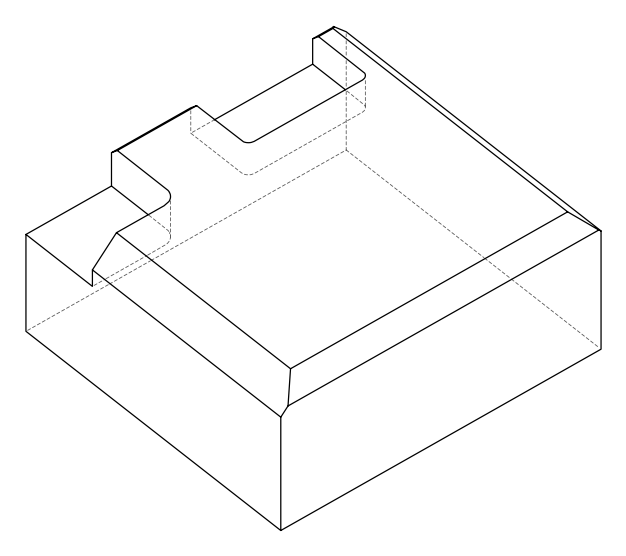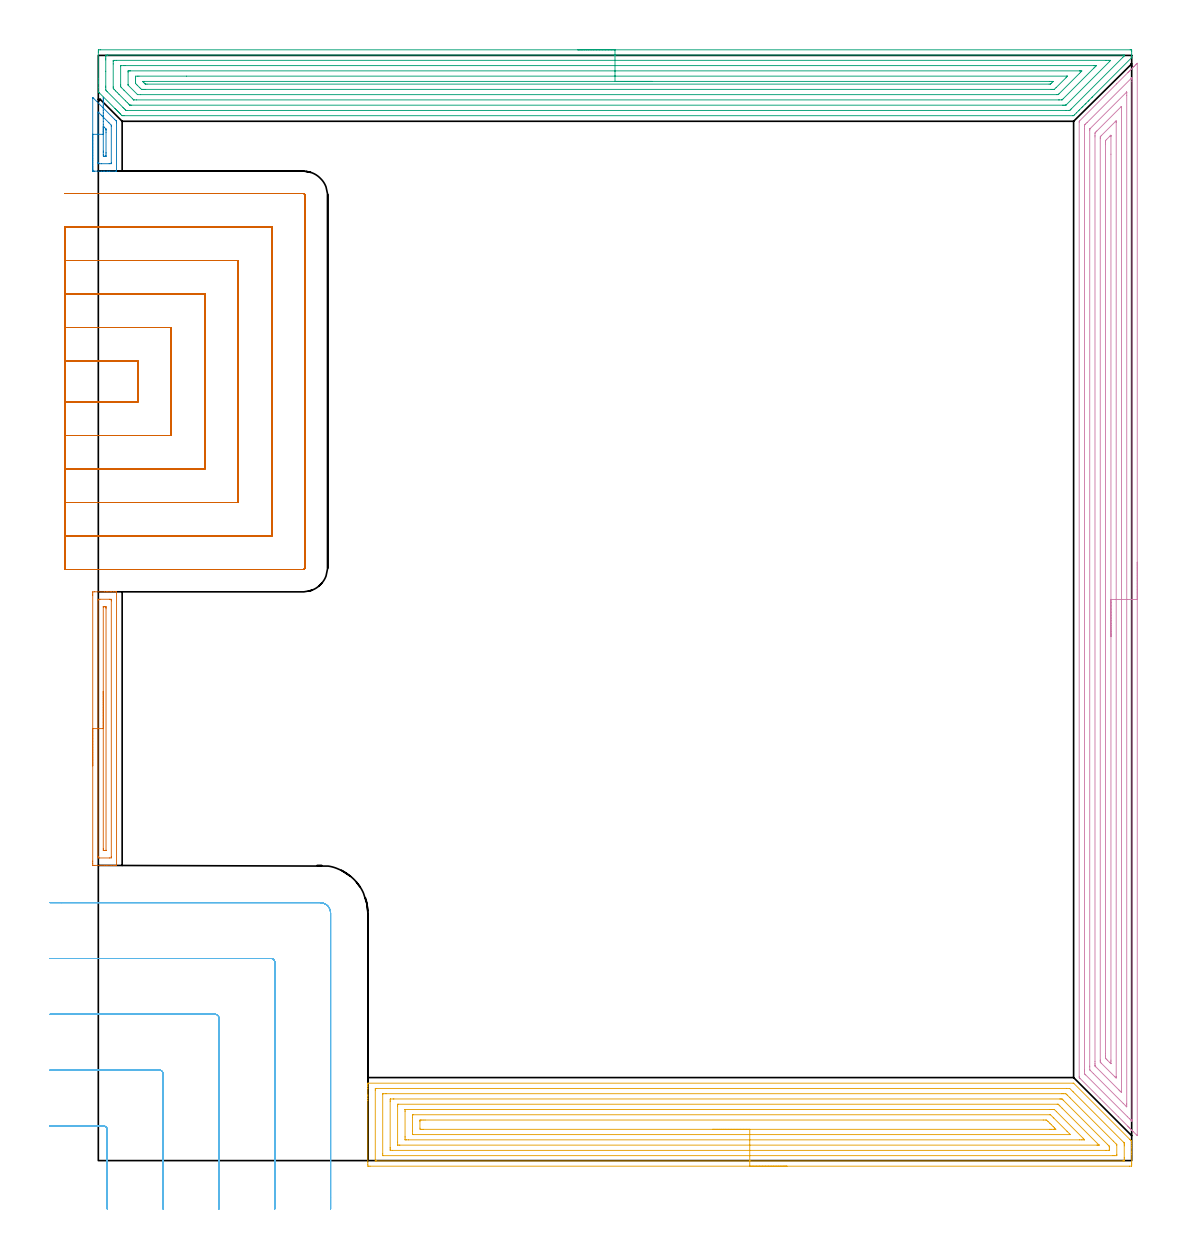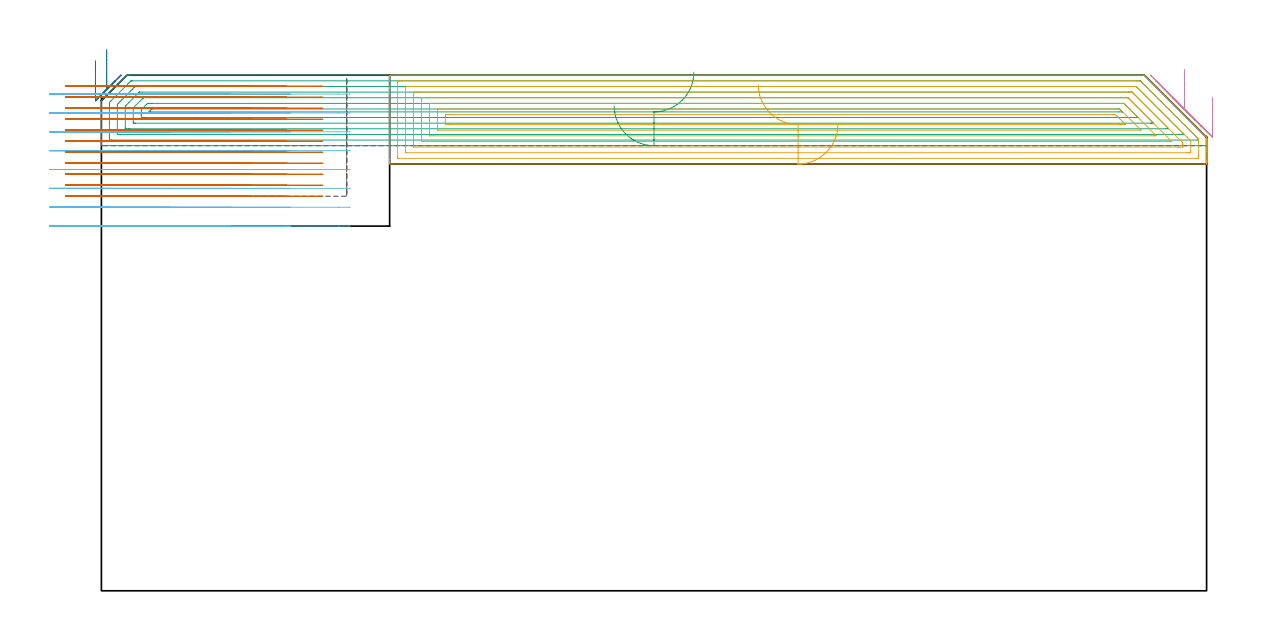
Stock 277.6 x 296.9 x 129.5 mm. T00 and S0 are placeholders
(PLAN: 7 operations, 2 tool changes, 84.8 min)
(1 AREA_MILL | FG_CHAMFER_SURFACE | UGT0205_001 | 1.93 min | 1671 mm3)
(2 AREA_MILL_1 | FG_CHAMFER_SURFACE_1 | UGT0205_001 | 0.57 min | 573 mm3)
(3 AREA_MILL_2 | FG_CHAMFER_SURFACE_2 | UGT0205_001 | 15.33 min | 43307 mm3)
(4 AREA_MILL_3 | FG_CHAMFER_SURFACE_3 | UGT0205_001 | 13.37 min | 34391 mm3)
(5 AREA_MILL_4 | FG_CHAMFER_SURFACE_4 | UGT0205_001 | 13.2 min | 51185 mm3)
(6 MILL_CORNER_NOTCH_RECTANGULAR | CORNER_NOTCH_RECTANGULAR | UGT0201_094 | Follow Part, ap 5, ae 75% | 8.78 min | 214176 mm3)
(7 MILL_SLOT | SLOT_PARTIAL_RECTANGULAR | NXT0201_011 | Follow Part, ap 3, ae 75% | 31.67 min | 210892 mm3)
(TOOL UGT0205_001 | Chamfer Mill 20 x 3 x 45 deg. | D20 FL50 Z2)
(TOOL UGT0201_094 | End mill 20 mm | D20 FL38 Z4)
(TOOL NXT0201_011 | ENDMILL 12mm [2P460-1200-NA 1630] | D12 FL38 Z6)
(OP 1 AREA_MILL)
G17 G21 G94 G90
T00 M6
G54
G17 G0 G90 X-1.5 Y106.05 S1061 M3
G43 Z139.5 H0
Z133.1
G94 G1 Y106.088 Z132.228 F250.
Y106.202 Z131.363
Y106.391 Z130.512
Y106.653 Z129.68
Y106.987 Z128.874
Y107.39 Z128.1
Y107.858 Z127.364
Y108.39 Z126.672
Y108.979 Z126.029
Y109.622 Z125.44
Y110.314 Z124.908
Y111.05 Z124.44
Y111.824 Z124.037
Y112.63 Z123.703
Y113.462 Z123.441
Y114.314 Z123.252
Y115.178 Z123.138
Y116.05 Z123.1
Y151.842
X-1.499 Y152.194 Z123.101
X-1.494 Y152.728 Z123.103
X-1.491 Y152.792 Z123.105
X-0.963 Y152.8 Z123.633
X1.7 Z126.294
X2.271 Z126.868
X2.588 Z127.184
X3.158 Z127.755
X3.475 Z128.07
X4.109 Z128.708
X4.517 Z129.116
X4.868 Y152.793 Z129.459
X4.897 Y152.79 Z129.488
X4.9 Y152.641 Z129.5
Y79.459
X4.897 Y79.31 Z129.488
X4.868 Y79.307 Z129.459
X4.516 Y79.3 Z129.116
X4.109 Z128.708
X3.475 Z128.07
X2.271 Z126.868
X1.7 Z126.294
X-0.963 Y79.301 Z123.633
X-1.205 Y79.303 Z123.391
X-1.491 Y79.308 Z123.105
X-1.494 Y79.371 Z123.103
X-1.499 Y79.906 Z123.101
X-1.5 Y80.446 Z123.1
Y116.05
X-0.086 Z124.514
Y150.42
X-0.075 Y150.79 Z124.525
X0.425 Y150.799 Z125.025
X3.088 Z127.688
X3.475 Y150.79 Z128.075
X3.485 Y150.41 Z128.085
X3.486 Y150.399 Z128.086
Y81.68
X3.475 Y81.31 Z128.075
X2.975 Y81.301 Z127.575
X0.312 Z124.912
X-0.075 Y81.31 Z124.525
X-0.086 Y81.69 Z124.514
Y81.701
Y116.05
X1.328 Z125.928
X1.329 Y148.718 Z125.929
X1.33 Y148.765 Z125.93
X1.332 Y148.786 Z125.932
X1.334 Y148.79 Z125.934
X1.352 Y148.793 Z125.952
X1.527 Y148.799 Z126.127
X1.7 Z126.3
X1.874 Y148.796 Z126.474
X1.99 Y148.791 Z126.59
X2.065 Y148.785 Z126.665
X2.067 Y148.748 Z126.667
X2.069 Y148.625 Z126.669
X2.071 Y148.252 Z126.671
Y83.382
X2.07 Y83.335 Z126.67
X2.068 Y83.314 Z126.668
X2.066 Y83.31 Z126.666
X2.048 Y83.307 Z126.648
X1.873 Y83.301 Z126.473
X1.7 Z126.3
X1.526 Y83.304 Z126.126
X1.41 Y83.309 Z126.01
X1.335 Y83.315 Z125.935
X1.333 Y83.352 Z125.933
X1.331 Y83.475 Z125.931
X1.329 Y83.848 Z125.929
X1.328 Y116.05 Z125.928
Y116.922 Z125.966
Y117.786 Z126.08
Y118.638 Z126.269
Y119.47 Z126.532
Y120.276 Z126.865
Y121.05 Z127.268
Y121.786 Z127.737
Y122.478 Z128.268
Y123.121 Z128.857
Y123.71 Z129.501
Y124.242 Z130.193
Y124.71 Z130.928
Y125.113 Z131.702
Y125.447 Z132.508
Y125.709 Z133.34
Y125.898 Z134.192
Y126.012 Z135.057
Y126.05 Z135.928
G0 Z139.5
M5
M2
(OP 2 AREA_MILL_1)
G17 G21 G94 G90
T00 M6
G54
G17 G0 G90 X-1.5 Y265.7 S1061 M3
G43 Z139.5 H0
Z133.1
G94 G1 Y265.738 Z132.228 F250.
Y265.852 Z131.363
Y266.041 Z130.512
Y266.303 Z129.68
Y266.637 Z128.874
Y267.04 Z128.1
Y267.508 Z127.364
Y268.04 Z126.672
Y268.629 Z126.029
Y269.272 Z125.439
Y269.964 Z124.908
Y270.7 Z124.44
Y271.474 Z124.037
Y272.28 Z123.703
Y273.112 Z123.441
Y273.964 Z123.252
Y274.828 Z123.138
Y275.7 Z123.1
X-1.499 Y285.396 Z123.101
X-1.492 Y285.581 Z123.105
X-1.407 Y285.502 Z123.191
X-1.234 Y285.335 Z123.365
X4.399 Y279.702 Z128.997
X4.807 Y279.294 Z129.406
X4.813 Y279.287 Z129.413
X4.894 Y279.206 Z129.492
X4.9 Y278.813 Z129.5
X4.894 Y265.915 Z129.494
X4.895 Y265.892 Z129.493
X4.893 Y265.879 Z129.49
X4.877 Y265.802 Z129.468
X4.876 Y265.8 Z129.467
X4.617 Z129.215
X3.056 Z127.655
X2.588 Z127.184
X2.354 Z126.951
X1.7 Z126.297
X1.466 Z126.063
X0.812 Z125.406
X-0.963 Y265.801 Z123.633
X-1.205 Y265.803 Z123.39
X-1.491 Y265.807 Z123.105
X-1.493 Y265.831 Z123.103
X-1.499 Y266.362 Z123.101
X-1.5 Y266.9 Z123.1
Y275.7
X-0.086 Z124.514
X-0.085 Y281.491 Z124.515
X-0.075 Y281.713 Z124.525
X0.166 Y281.481 Z124.766
X0.812 Y280.838 Z125.412
X1.059 Y280.591 Z125.659
X2.836 Y278.813 Z127.436
X3.475 Y278.163 Z128.075
X3.485 Y277.923 Z128.085
Y277.913
X3.481 Y268.141 Z128.081
X3.475 Y267.81 Z128.075
X2.926 Y267.802 Z127.526
X0.812 Y267.801 Z125.412
X0.262 Y267.803 Z124.862
X-0.075 Y267.81 Z124.525
X-0.085 Y268.141 Z124.515
X-0.086 Y268.151 Z124.514
Y275.7
X1.328 Z125.928
Y276.517
X1.329 Y277.034 Z125.929
X1.331 Y277.404 Z125.931
X1.335 Y277.778 Z125.935
X1.343 Y277.846 Z125.943
X1.419 Y277.776 Z126.019
X1.544 Y277.655 Z126.144
X1.7 Y277.5 Z126.3
X1.931 Y277.264 Z126.531
X2.045 Y277.144 Z126.645
X2.064 Y277.115 Z126.664
X2.067 Y277.086 Z126.667
X2.069 Y277.034 Z126.669
X2.07 Y276.663 Z126.67
Y276.145
X2.068 Y270.809 Z126.668
X2.067 Y270.44 Z126.667
X2.065 Y269.919 Z126.665
X2.063 Y269.828 Z126.663
X2.061 Y269.814 Z126.661
X2.017 Y269.808 Z126.617
X1.938 Y269.803 Z126.538
X1.819 Y269.8 Z126.419
X1.7 Y269.801 Z126.3
X1.581 Y269.803 Z126.181
X1.349 Y269.81 Z125.949
X1.335 Y269.919 Z125.935
X1.331 Y270.289 Z125.931
X1.329 Y270.809 Z125.929
X1.328 Y271.181 Z125.928
Y275.7
Y276.572 Z125.966
Y277.436 Z126.08
Y278.288 Z126.269
Y279.12 Z126.532
Y279.926 Z126.865
Y280.7 Z127.268
Y281.436 Z127.737
Y282.128 Z128.268
Y282.771 Z128.857
Y283.36 Z129.501
Y283.892 Z130.193
Y284.36 Z130.928
Y284.763 Z131.702
Y285.097 Z132.508
Y285.359 Z133.34
Y285.548 Z134.192
Y285.662 Z135.057
Y285.7 Z135.928
G0 Z139.5
M5
M2
(OP 3 AREA_MILL_2)
G17 G21 G94 G90
T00 M6
G54
G17 G0 G90 X128.8 Y298.4 S1061 M3
G43 Z139.5 H0
Z121.8
G94 G1 X128.838 Z120.928 F250.
X128.952 Z120.064
X129.141 Z119.212
X129.403 Z118.38
X129.737 Z117.574
X130.14 Z116.8
X130.608 Z116.064
X131.14 Z115.372
X131.729 Z114.729
X132.372 Z114.14
X133.064 Z113.608
X133.8 Z113.14
X134.574 Z112.737
X135.38 Z112.403
X136.212 Z112.141
X137.064 Z111.952
X137.928 Z111.838
X138.8 Z111.8
X277.205
X277.416 Y298.397 Z111.803
X277.597 Y298.391 Z111.805
X277.599 Y298.296 Z111.9
X277.6 Y297.934 Z112.262
Y297.207 Z112.993
Y296.895 Z113.304
Y296.589 Z113.607
Y296.3 Z113.897
X277.599 Y296.298 Z113.899
X267.008 Y285.708 Z124.492
X266.88 Y285.579 Z124.618
X266.833 Y285.533 Z124.666
X266.159 Y284.859 Z125.341
X265.998 Y284.696 Z125.5
X265.939 Y284.638 Z125.56
X265.31 Y284.01 Z126.19
X265.115 Y283.814 Z126.383
X264.461 Y283.161 Z127.039
X264.233 Y282.931 Z127.265
X263.613 Y282.313 Z127.887
X263.554 Y282.254 Z127.945
X263.351 Y282.049 Z128.147
X262.764 Y281.464 Z128.736
X262.213 Y280.912 Z129.287
X262.007 Y280.703 Z129.489
X261.766 Y280.7 Z129.5
X6.891
X6.4 Y280.707 Z129.493
X6.37 Y280.73 Z129.47
X5.932 Y281.166 Z129.03
X5.871 Y281.228 Z128.971
X5.699 Y281.401 Z128.798
X5.638 Y281.46 Z128.736
X5.581 Y281.519 Z128.68
X5.401 Y281.699 Z128.5
X5.344 Y281.755 Z128.442
X5.291 Y281.809 Z128.39
X5.103 Y281.997 Z128.202
X5.05 Y282.049 Z128.148
X5. Y282.099 Z128.1
X4.805 Y282.295 Z127.904
X4.756 Y282.343 Z127.854
X4.71 Y282.39 Z127.809
X4.507 Y282.593 Z127.606
X4.462 Y282.637 Z127.56
X0.333 Y286.766 Z123.432
X0.196 Y286.902 Z123.294
X0.035 Y287.068 Z123.13
X0.007 Y287.103 Z123.094
X0.004 Y287.123 Z123.075
X0. Y287.149 Z123.049
Y288.226 Z121.968
Y289.472 Z120.725
Y289.991 Z120.203
Y290.614 Z119.581
Y297.674 Z112.523
X0.003 Y297.934 Z112.264
X0.01 Y298.392 Z111.806
X0.164 Y298.395 Z111.803
X0.631 Y298.4 Z111.8
X138.8
Y296.986 Z113.214
X275.247 Y296.985 Z113.215
X275.555 Y296.98 Z113.22
X275.586 Y296.979 Z113.221
X275.591 Y296.964 Z113.236
X275.596 Y296.935 Z113.265
X275.597 Y296.903 Z113.297
X275.59 Y296.772 Z113.428
X275.537 Y296.699 Z113.501
X275.388 Y296.544 Z113.656
X275.18 Y296.33 Z113.87
X261.329 Y282.48 Z127.72
X261.176 Y282.328 Z127.872
X261.051 Y282.207 Z127.993
X260.968 Y282.13 Z128.07
X260.871 Y282.121 Z128.079
X260.801 Y282.118 Z128.082
X259.977 Y282.114 Z128.086
X259.911
X7.719
X7.512 Y282.117 Z128.083
X7.462 Y282.12 Z128.08
X7.439 Y282.123 Z128.077
X7.369 Y282.19 Z128.01
X7.174 Y282.379 Z127.821
X6.891 Y282.659 Z127.541
X6.618 Y282.931 Z127.269
X2.42 Y287.131 Z123.069
X2.211 Y287.344 Z122.856
X2.01 Y287.553 Z122.647
X2.004 Y287.754 Z122.446
X2.001 Y288.226 Z121.974
X2. Y288.64 Z121.56
Y292.639 Z117.561
Y295.7 Z114.5
X2.002 Y296.169 Z114.031
X2.005 Y296.579 Z113.621
X2.016 Y296.979 Z113.221
X2.42 Y296.985 Z113.215
X2.487
X138.8 Y296.986 Z113.214
Y295.572 Z114.628
X270.709 Y295.571 Z114.629
X271.315
X271.603 Y295.568 Z114.632
X271.891 Y295.565 Z114.635
X271.947 Y295.558 Z114.642
X271.687 Y295.286 Z114.914
X260.096 Y283.696 Z126.504
X259.977 Y283.581 Z126.619
X259.933 Y283.544 Z126.656
X259.899 Y283.535 Z126.665
X259.826 Y283.533 Z126.667
X259.674 Y283.53 Z126.67
X259.372 Y283.529 Z126.671
X259.083 Y283.528 Z126.672
X8.969 Y283.529 Z126.671
X8.68 Y283.53 Z126.67
X8.584 Y283.532 Z126.668
X8.508 Y283.535 Z126.665
X8.468 Y283.543 Z126.657
X8.437 Y283.572 Z126.628
X8.189 Y283.814 Z126.386
X7.786 Y284.214 Z125.986
X7.303 Y284.696 Z125.504
X5.538 Y286.461 Z123.739
X5.103 Y286.897 Z123.303
X4.658 Y287.344 Z122.856
X4.208 Y287.803 Z122.397
X4.01 Y288.023 Z122.177
X4.005 Y288.226 Z121.974
X4.001 Y288.431 Z121.769
X4. Y294.609 Z115.591
X4.002 Y295.286 Z114.914
X4.004 Y295.488 Z114.712
X4.009 Y295.555 Z114.645
X4.065 Y295.564 Z114.636
X4.208 Y295.566 Z114.634
X4.815 Y295.571 Z114.629
X138.8 Y295.572 Z114.628
Y294.157 Z116.043
X267.382 Y294.156 Z116.044
X267.759 Y294.153 Z116.047
X268.026 Y294.15 Z116.05
X268.04 Y294.1 Z116.1
X268.026 Y294.079 Z116.121
X267.747 Y293.797 Z116.403
X267.472 Y293.521 Z116.679
X259.308 Y285.357 Z124.843
X259.083 Y285.133 Z125.067
X258.931 Y284.988 Z125.212
X258.89 Y284.95 Z125.25
X258.827 Y284.948 Z125.252
X258.188 Y284.944 Z125.256
X257.939 Y284.943 Z125.257
X10.219
X9.574 Y284.945 Z125.255
X9.532 Y284.947 Z125.253
X9.513 Y284.949 Z125.251
X9.492 Y284.967 Z125.233
X9.399 Y285.054 Z125.146
X9.22 Y285.229 Z124.971
X6.891 Y287.558 Z122.642
X6.23 Y288.226 Z121.974
X6.013 Y288.448 Z121.752
X6.008 Y288.666 Z121.534
X6. Y289.106 Z121.094
X6.001 Y293.961 Z116.239
X6.003 Y294.071 Z116.129
X6.007 Y294.125 Z116.075
X6.009 Y294.147 Z116.053
X6.033 Y294.15 Z116.05
X6.25 Y294.154 Z116.046
X6.891 Y294.157 Z116.043
X7.141
X138.8
Y292.743 Z117.457
X263.554
X263.66 Y292.742 Z117.458
X263.871 Y292.737 Z117.463
X264.218 Y292.728 Z117.472
X264.133 Y292.639 Z117.561
X263.848 Y292.349 Z117.851
X263.554 Y292.053 Z118.147
X258.075 Y286.573 Z123.627
X257.96 Y286.461 Z123.739
X257.884 Y286.391 Z123.809
X257.853 Y286.364 Z123.836
X257.4 Y286.357 Z123.843
X11.363
X10.57 Y286.361 Z123.839
X10.553 Y286.363 Z123.837
X10.506 Y286.4 Z123.8
X10.469 Y286.431 Z123.769
X8.064 Y288.834 Z121.366
X8.01 Y288.926 Z121.274
X8.006 Y288.951 Z121.249
X8.003 Y289.003 Z121.197
X8.001 Y289.109 Z121.091
Y292.426 Z117.774
X8.005 Y292.639 Z117.561
X8.009 Y292.721 Z117.479
X8.012 Y292.736 Z117.464
X8.116 Y292.739 Z117.461
X8.257 Y292.741 Z117.459
X8.468 Y292.743 Z117.457
X8.574
X138.8
Y291.329 Z118.871
X260.088
X260.204 Y291.327 Z118.873
X260.302 Y291.325 Z118.875
X260.353 Y291.323 Z118.877
X260.317 Y291.277 Z118.923
X259.951 Y290.899 Z119.301
X257.286 Y288.234 Z121.966
X256.836 Y287.796 Z122.404
X256.8 Y287.778 Z122.422
X256.745 Y287.776 Z122.424
X256.63 Y287.773 Z122.427
X256.4 Y287.772 Z122.428
X255.967 Y287.771 Z122.429
X12.718
X12.257 Y287.772 Z122.428
X11.82 Y287.775 Z122.425
X11.598 Y287.778 Z122.422
X11.363 Y287.994 Z122.206
X11.125 Y288.226 Z121.974
X10.469 Y288.88 Z121.32
X10.244 Y289.109 Z121.091
X10.025 Y289.335 Z120.865
X10.009 Y289.562 Z120.638
X10.003 Y289.991 Z120.209
X10.002 Y290.452 Z119.748
X10.007 Y290.874 Z119.326
X10.014 Y291.322 Z118.878
X10.469 Y291.325 Z118.875
X10.903 Y291.328 Z118.872
X23.703 Y291.329 Z118.871
X138.8
Y289.915 Z120.285
X255.583
X256.256 Y289.914 Z120.286
X256.4 Y289.912 Z120.288
X256.484 Y289.908 Z120.292
X256.496 Y289.903 Z120.297
X256.494 Y289.899 Z120.301
X256.431 Y289.83 Z120.37
X256.4 Y289.797 Z120.403
X256.053 Y289.451 Z120.749
X255.936 Y289.338 Z120.862
X255.824 Y289.233 Z120.967
X255.778 Y289.192 Z121.008
X255.428 Y289.186 Z121.014
X13.073
X12.705 Y289.191 Z121.009
X12.617 Y289.192 Z121.008
X12.555 Y289.249 Z120.951
X12.477 Y289.324 Z120.876
X12.257 Y289.545 Z120.655
X12.01 Y289.806 Z120.394
X12.005 Y289.879 Z120.321
X12.006 Y289.9 Z120.3
X12.01 Y289.907 Z120.293
X12.021 Y289.909 Z120.291
X12.098 Y289.913 Z120.287
X12.257 Y289.914 Z120.286
X12.335 Y289.915 Z120.285
X138.8
X139.672 Z120.323
X140.536 Z120.437
X141.388 Z120.626
X142.22 Z120.888
X143.026 Z121.222
X143.8 Z121.625
X144.536 Z122.094
X145.228 Z122.625
X145.871 Z123.214
X146.46 Z123.857
X146.992 Z124.55
X147.46 Z125.285
X147.863 Z126.059
X148.197 Z126.865
X148.459 Z127.697
X148.648 Z128.549
X148.762 Z129.414
X148.8 Z130.285
G0 Z139.5
M5
M2
(OP 4 AREA_MILL_3)
G17 G21 G94 G90
T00 M6
G54
G17 G0 G90 X279.1 Y160.75 S1061 M3
G43 Z139.5 H0
Z123.9
G94 G1 Y160.712 Z123.028 F250.
Y160.598 Z122.164
Y160.409 Z121.312
Y160.147 Z120.48
Y159.813 Z119.674
Y159.41 Z118.9
Y158.941 Z118.164
Y158.41 Z117.472
Y157.821 Z116.829
Y157.178 Z116.24
Y156.486 Z115.708
Y155.75 Z115.24
Y154.976 Z114.837
Y154.17 Z114.503
Y153.338 Z114.241
Y152.486 Z114.052
Y151.622 Z113.938
Y150.75 Z113.9
Y6.827
X279.096 Y6.709 Z113.902
X279.094 Y6.706 Z113.904
X278.03 Y7.769 Z114.968
X277.863 Y7.934 Z115.132
X277.703 Y8.096 Z115.295
X277.583 Y8.216 Z115.415
X277.425 Y8.372 Z115.57
X277.274 Y8.525 Z115.724
X277.137 Y8.662 Z115.861
X276.988 Y8.81 Z116.008
X276.845 Y8.953 Z116.152
X276.69 Y9.109 Z116.308
X276.55 Y9.248 Z116.445
X274.009 Y11.79 Z118.989
X269.112 Y16.687 Z123.887
X263.687 Y22.111 Z129.31
X263.639 Y22.16 Z129.357
X263.505 Y22.297 Z129.491
X263.5 Y22.514 Z129.5
Y278.986
X263.503 Y279.195 Z129.489
X263.634 Y279.334 Z129.365
X273.562 Y289.263 Z119.436
X276.55 Y292.252 Z116.445
X276.69 Y292.391 Z116.308
X276.845 Y292.547 Z116.152
X276.988 Y292.69 Z116.008
X277.136 Y292.838 Z115.861
X277.274 Y292.975 Z115.724
X277.425 Y293.128 Z115.57
X277.923 Y293.623 Z115.077
X278.179 Y293.88 Z114.819
X278.3 Y294.002 Z114.696
X278.634 Y294.334 Z114.366
X278.856 Y294.556 Z114.144
X278.951 Y294.651 Z114.048
X279.077 Y294.774 Z113.921
X279.094 Y294.783 Z113.903
X279.099 Y294.774 Z113.899
X279.1 Y150.75 Z113.9
X277.686 Z115.314
X277.685 Y11.078 Z115.315
X277.684 Y10.897 Z115.316
X277.681 Y10.68 Z115.319
X277.679 Y10.589 Z115.321
X277.627 Y10.635 Z115.373
X277.356 Y10.897 Z115.644
X276.988 Y11.262 Z116.012
X276.459 Y11.79 Z116.541
X265.231 Y23.019 Z127.769
X265.039 Y23.214 Z127.961
X264.943 Y23.315 Z128.057
X264.922 Y23.339 Z128.078
X264.919 Y23.361 Z128.081
X264.917 Y23.407 Z128.083
X264.914 Y24.12 Z128.086
Y24.301
Y277.199
X264.916 Y277.91 Z128.084
X264.919 Y278.093 Z128.081
X264.921 Y278.134 Z128.079
X264.935 Y278.173 Z128.065
X265.001 Y278.245 Z127.999
X265.103 Y278.351 Z127.897
X265.232 Y278.481 Z127.768
X265.612 Y278.863 Z127.388
X277.353 Y290.603 Z115.647
X277.458 Y290.706 Z115.542
X277.615 Y290.857 Z115.385
X277.677 Y290.915 Z115.323
X277.681 Y290.789 Z115.319
X277.684 Y290.603 Z115.316
X277.685 Y290.421 Z115.315
X277.686 Y289.891 Z115.314
Y150.75
X276.272 Z116.728
X276.271 Y15.203 Z116.729
X276.266 Y14.471 Z116.734
X276.265 Y14.459 Z116.735
X276.237 Y14.471 Z116.763
X276.113 Y14.59 Z116.887
X275.334 Y15.365 Z117.666
X267.292 Y23.407 Z125.708
X266.487 Y24.215 Z126.513
X266.405 Y24.301 Z126.595
X266.335 Y24.387 Z126.665
X266.333 Y24.458 Z126.667
X266.329 Y25.195 Z126.671
Y25.357
Y276.833
X266.331 Y277.016 Z126.669
X266.334 Y277.106 Z126.666
X266.336 Y277.125 Z126.664
X266.354 Y277.147 Z126.646
X266.399 Y277.199 Z126.601
X276.17 Y286.971 Z116.83
X276.23 Y287.029 Z116.77
X276.249 Y287.04 Z116.751
X276.265 Y287.047 Z116.735
X276.267 Y287.029 Z116.733
X276.27 Y286.926 Z116.73
X276.271 Y286.867 Z116.729
X276.272 Y286.135 Z116.728
Y150.75
X274.857 Z118.143
Y18.434
X274.856 Y18.362 Z118.144
X274.854 Y18.319 Z118.146
X274.853 Y18.309 Z118.147
X274.79 Y18.368 Z118.21
X274.511 Y18.64 Z118.489
X274.363 Y18.786 Z118.637
X274.209 Y18.939 Z118.791
X267.954 Y25.195 Z125.046
X267.858 Y25.295 Z125.142
X267.782 Y25.378 Z125.218
X267.749 Y25.42 Z125.251
X267.748 Y25.448 Z125.252
X267.744 Y25.698 Z125.256
X267.743 Y26.088 Z125.257
Y26.593
Y275.023
X267.745 Y275.412 Z125.255
X267.749 Y275.91 Z125.251
X267.761 Y276.1 Z125.239
X267.956 Y276.305 Z125.044
X268.097 Y276.448 Z124.903
X268.237 Y276.589 Z124.763
X274.729 Y283.08 Z118.271
X274.796 Y283.145 Z118.204
X274.842 Y283.185 Z118.158
X274.85 Y283.189 Z118.15
X274.853 Y283.178 Z118.147
X274.856 Y283.14 Z118.144
X274.857 Y283.078 Z118.143
Y282.949
Y150.75
X273.443 Z119.557
X273.442 Y22.514 Z119.558
X273.436 Y22.175 Z119.564
X273.326 Y22.28 Z119.674
X273.085 Y22.514 Z119.915
X269.51 Y26.088 Z123.49
X269.346 Y26.253 Z123.654
X269.216 Y26.39 Z123.784
X269.176 Y26.434 Z123.824
X269.164 Y26.462 Z123.836
X269.162 Y26.513 Z123.838
X269.157 Y26.936 Z123.843
Y26.982
Y274.518
X269.162 Y274.942 Z123.838
X269.164 Y275.043 Z123.836
X269.215 Y275.105 Z123.785
X269.312 Y275.208 Z123.688
X269.51 Y275.412 Z123.49
X273.178 Y279.079 Z119.822
X273.291 Y279.187 Z119.709
X273.398 Y279.288 Z119.602
X273.436 Y279.303 Z119.564
X273.442 Y279.032 Z119.558
X273.443 Y278.986 Z119.557
Y150.75
X272.029 Z120.971
Y26.982
X272.028 Y26.685 Z120.972
X272.024 Y26.088 Z120.977
X272.022 Y26.044 Z120.978
X272.018 Y26.041 Z120.982
X271.963 Y26.088 Z121.037
X271.738 Y26.311 Z121.262
X271.066 Y26.982 Z121.934
X270.862 Y27.187 Z122.138
X270.695 Y27.36 Z122.305
X270.612 Y27.448 Z122.388
X270.578 Y27.497 Z122.422
X270.576 Y27.578 Z122.424
X270.573 Y27.876 Z122.427
X270.571 Y28.173 Z122.429
Y28.769
Y273.028
X270.573 Y273.624 Z122.427
X270.575 Y273.918 Z122.425
X270.578 Y274.016 Z122.422
X270.639 Y274.081 Z122.361
X270.862 Y274.313 Z122.138
X271.738 Y275.19 Z121.262
X271.847 Y275.3 Z121.153
X271.961 Y275.412 Z121.039
X271.988 Y275.435 Z121.012
X272.013 Y275.455 Z120.987
X272.022 Y275.412 Z120.978
X272.026 Y275.234 Z120.974
X272.028 Y275.115 Z120.972
X272.029 Y270.362 Z120.971
Y150.75
Y149.878 Z121.009
Y149.013 Z121.123
Y148.162 Z121.312
Y147.33 Z121.574
Y146.524 Z121.908
Y145.75 Z122.311
Y145.014 Z122.78
Y144.322 Z123.311
Y143.679 Z123.9
Y143.09 Z124.543
Y142.558 Z125.235
Y142.09 Z125.971
Y141.687 Z126.745
Y141.353 Z127.551
Y141.091 Z128.383
Y140.902 Z129.235
Y140.788 Z130.1
Y140.75 Z130.971
G0 Z139.5
M5
M2
(OP 5 AREA_MILL_4)
G17 G21 G94 G90
T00 M6
G54
G17 G0 G90 X185. Y-1.5 S1061 M3
G43 Z139.5 H0
Z117.2
G94 G1 X184.962 Z116.329 F250.
X184.848 Z115.464
X184.659 Z114.612
X184.397 Z113.78
X184.063 Z112.974
X183.66 Z112.2
X183.192 Z111.464
X182.66 Z110.772
X182.071 Z110.129
X181.428 Z109.54
X180.736 Z109.009
X180. Z108.54
X179.226 Z108.137
X178.42 Z107.803
X177.588 Z107.541
X176.736 Z107.352
X175.872 Z107.238
X175. Z107.2
X72.985 Y-1.499 Z107.201
X72.471 Y-1.494 Z107.203
X72.408 Y-1.491 Z107.206
X72.404 Y-0.983 Z107.714
X72.4 Y-0.402 Z108.295
Y16.158 Z124.853
Y16.739 Z125.433
Y17.348 Z126.046
Y17.625 Z126.322
Y19.397 Z128.092
Y19.951 Z128.65
Y20.283 Z128.982
Y20.478 Z129.177
X72.407 Y20.778 Z129.47
X72.41 Y20.797 Z129.488
X72.539 Y20.8 Z129.5
X261.869
X261.995 Y20.796 Z129.489
X262.065 Y20.735 Z129.435
X277.094 Y5.705 Z114.405
X277.286 Y5.515 Z114.213
X277.461 Y5.34 Z114.036
X277.575 Y5.22 Z113.919
X277.59 Y5.202 Z113.901
X277.6 Y4.666 Z113.365
Y4.001 Z112.7
Y3.447 Z112.143
Y2.284 Z110.982
Y1.675 Z110.369
Y-0.679 Z108.017
X277.597 Y-0.983 Z107.713
X277.592 Y-1.491 Z107.205
X277.529 Y-1.494 Z107.203
X277.015 Y-1.5 Z107.2
X175.
Y-0.086 Z108.614
X74.755
X74.546 Y-0.082 Z108.618
X74.443 Y-0.079 Z108.621
X74.409 Y-0.07 Z108.63
X74.406 Y-0.039 Z108.661
X74.403 Y0.043 Z108.743
X74.4 Y0.267 Z108.967
X74.401 Y18.875 Z127.575
X74.406 Y19.24 Z127.94
X74.41 Y19.343 Z128.043
X74.418 Y19.38 Z128.08
X74.438 Y19.381 Z128.081
X74.547 Y19.384 Z128.084
X74.767 Y19.386 Z128.086
X260.099
X260.978 Y19.365 Z128.065
X261.869 Y18.481 Z127.181
X275.43 Y4.92 Z113.62
X275.526 Y4.821 Z113.521
X275.571 Y4.77 Z113.47
X275.59 Y4.745 Z113.445
X275.593 Y4.698 Z113.398
X275.598 Y4.333 Z113.033
X275.6 Y3.969 Z112.669
Y0.789 Z109.489
Y0.425 Z109.125
X275.594 Y0.06 Z108.76
X275.59 Y-0.043 Z108.657
X275.582 Y-0.08 Z108.62
X275.562 Y-0.081 Z108.619
X275.453 Y-0.084 Z108.616
X275.233 Y-0.086 Z108.614
X175.
Y1.329 Z110.029
X76.548
X76.432 Y1.33 Z110.03
X76.414 Y1.332 Z110.032
X76.411 Y1.334 Z110.034
X76.407 Y1.351 Z110.051
X76.402 Y1.429 Z110.129
X76.4 Y1.823 Z110.523
X76.401 Y17.772 Z126.472
X76.407 Y17.92 Z126.62
X76.41 Y17.959 Z126.659
X76.422 Y17.965 Z126.665
X76.462 Y17.967 Z126.667
X76.548 Y17.97 Z126.67
X77.091 Y17.971 Z126.671
X77.439 Y17.972 Z126.672
X258.848 Y17.971 Z126.671
X259.196 Y17.97 Z126.67
X259.743 Y17.967 Z126.667
X259.908 Y17.965 Z126.665
X260.087 Y17.805 Z126.505
X260.272 Y17.625 Z126.325
X260.978 Y16.923 Z125.623
X261.162 Y16.739 Z125.439
X272.681 Y5.22 Z113.92
X273.452 Y4.447 Z113.147
X273.557 Y4.333 Z113.033
X273.59 Y4.294 Z112.994
X273.594 Y4.259 Z112.959
X273.598 Y4.187 Z112.887
X273.6 Y1.675 Z110.375
X273.599 Y1.528 Z110.228
X273.593 Y1.38 Z110.08
X273.59 Y1.341 Z110.041
X273.578 Y1.335 Z110.035
X273.538 Y1.333 Z110.033
X273.452 Y1.331 Z110.031
X272.909 Y1.329 Z110.029
X272.561
X175.
Y2.743 Z111.443
X79.038 Y2.744 Z111.444
X78.472 Y2.748 Z111.448
X78.411 Y2.75 Z111.45
X78.408 Y2.833 Z111.533
X78.404 Y3.014 Z111.714
X78.4 Y3.378 Z112.078
Y3.447 Z112.147
X78.401 Y15.853 Z124.553
X78.406 Y16.261 Z124.961
X78.41 Y16.465 Z125.165
X78.421 Y16.551 Z125.251
X78.518 Y16.553 Z125.253
X79.221 Y16.557 Z125.257
X79.404
X258.305
X258.489 Y16.556 Z125.256
X258.841 Y16.552 Z125.252
X258.881 Y16.55 Z125.25
X258.945 Y16.495 Z125.195
X259.057 Y16.389 Z125.089
X259.196 Y16.255 Z124.955
X271.117 Y4.333 Z113.033
X271.45 Y3.996 Z112.696
X271.542 Y3.9 Z112.6
X271.59 Y3.846 Z112.546
X271.593 Y3.822 Z112.522
X271.597 Y3.721 Z112.421
X271.6 Y3.517 Z112.217
X271.599 Y3.447 Z112.147
X271.594 Y3.039 Z111.739
X271.59 Y2.835 Z111.535
X271.579 Y2.75 Z111.45
X271.482 Y2.747 Z111.447
X270.779 Y2.743 Z111.443
X270.596
X175.
Y4.157 Z112.857
X81.003
X80.826 Y4.159 Z112.859
X80.472 Y4.164 Z112.864
X80.409 Y4.172 Z112.872
X80.406 Y4.195 Z112.895
X80.402 Y4.248 Z112.948
X80.401 Y4.333 Z113.033
X80.4 Y4.933 Z113.633
Y14.68 Z123.38
X80.403 Y14.967 Z123.667
X80.407 Y15.116 Z123.816
X80.409 Y15.13 Z123.83
X80.438 Y15.136 Z123.836
X80.53 Y15.14 Z123.84
X80.649 Y15.142 Z123.842
X257.592 Y15.143 Z123.843
X257.71 Y15.141 Z123.841
X257.804 Y15.138 Z123.838
X257.856 Y15.134 Z123.834
X257.875 Y15.118 Z123.818
X258.033 Y14.967 Z123.667
X258.305 Y14.697 Z123.397
X258.921 Y14.081 Z122.781
X268.748 Y4.253 Z112.953
X268.796 Y4.204 Z112.904
X268.82 Y4.175 Z112.875
X268.825 Y4.167 Z112.867
X268.813 Y4.164 Z112.864
X268.461 Y4.159 Z112.859
X268.283 Y4.157 Z112.857
X175.
Y5.571 Z114.271
X83.322 Y5.572 Z114.272
X82.785 Y5.574 Z114.274
X82.425 Y5.578 Z114.278
X82.41 Y5.582 Z114.282
X82.404 Y5.599 Z114.299
X82.401 Y6.106 Z114.806
X82.4 Y6.489 Z115.189
Y13.194 Z121.894
X82.402 Y13.576 Z122.276
X82.408 Y13.705 Z122.405
X82.41 Y13.722 Z122.422
X82.418 Y13.724 Z122.424
X82.45 Y13.727 Z122.427
X82.517 Y13.728 Z122.428
X255.632 Y13.729 Z122.429
X255.987 Y13.728 Z122.428
X256.523 Y13.724 Z122.424
X256.701 Y13.722 Z122.422
X256.832 Y13.709 Z122.409
X257.414 Y13.138 Z121.838
X264.542 Y6.009 Z114.709
X264.842 Y5.698 Z114.398
X264.944 Y5.578 Z114.278
X264.884 Y5.576 Z114.276
X264.542 Y5.573 Z114.273
X264.188 Y5.572 Z114.272
X263.651 Y5.571 Z114.271
X175.
Y6.985 Z115.685
X84.567 Y6.986 Z115.686
X84.41 Y6.992 Z115.692
X84.404 Y7.154 Z115.854
X84.4 Y7.878 Z116.578
Y8.044 Z116.744
X84.401 Y11.587 Z120.287
X84.41 Y12.308 Z121.008
X84.561 Y12.314 Z121.014
X84.567 Y12.315 Z121.015
X255.632 Y12.314 Z121.014
X255.782 Y12.308 Z121.008
X256.523 Y11.579 Z120.279
X256.68 Y11.422 Z120.122
X260.225 Y7.878 Z116.578
X260.978 Y7.12 Z115.82
X261.099 Y6.992 Z115.692
X260.984 Y6.986 Z115.686
X260.978
X175. Y6.985 Z115.685
Y8.4 Z117.1
X87.24
X86.714 Y8.401 Z117.101
X86.51 Y8.404 Z117.104
X86.428 Y8.406 Z117.106
X86.402 Y8.711 Z117.411
X86.4 Y10.536 Z119.236
X86.403 Y10.745 Z119.445
X86.408 Y10.849 Z119.549
X86.412 Y10.893 Z119.593
X86.508 Y10.896 Z119.596
X86.875 Y10.899 Z119.599
X87.24 Y10.9 Z119.6
X87.765
X253.85
X254.378 Y10.897 Z119.597
X254.741 Y10.893 Z119.593
X255.109 Y10.536 Z119.236
X255.632 Y10.02 Z118.72
X256.003 Y9.65 Z118.35
X256.523 Y9.13 Z117.83
X256.885 Y8.764 Z117.464
X257.233 Y8.409 Z117.109
X256.886 Y8.403 Z117.103
X256.523 Y8.401 Z117.101
X255.999 Y8.4 Z117.1
X255.632
X175.
X174.128 Z117.138
X173.264 Z117.251
X172.412 Z117.44
X171.58 Z117.703
X170.774 Z118.036
X170. Z118.439
X169.264 Z118.908
X168.572 Z119.439
X167.929 Z120.029
X167.34 Z120.672
X166.808 Z121.364
X166.34 Z122.1
X165.937 Z122.873
X165.603 Z123.679
X165.341 Z124.511
X165.152 Z125.363
X165.038 Z126.228
X165. Z127.1
G0 Z139.5
M5
M2
(OP 6 MILL_CORNER_NOTCH_RECTANGULAR)
G17 G21 G94 G90
T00 M6
G54
G17 G0 G90 X2.4 Y-13. S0 M3
G43 Z139.5 H0
Z124.762
G94 G1 Y-10. F250.
Y8.305 F500.
G3 X1.405 Y9.3 R1.
G1 X-10.
X-13. F250.
G0 Z139.5
X17.4 Y-13.
Z124.762
G1 Y-10.
Y23.305 F500.
G3 X16.405 Y24.3 R1.
G1 X-10.
X-13. F250.
G0 Z139.5
X32.4 Y-13.
Z124.762
G1 Y-10.
Y38.304 F500.
G3 X31.404 Y39.3 R1.
G1 X-10.
X-13. F250.
G0 Z139.5
X47.4 Y-13.
Z124.762
G1 Y-10.
Y53.304 F500.
G3 X46.404 Y54.3 R1.
G1 X-10.
X-13. F250.
G0 Z139.5
X62.4 Y-13.
Z124.762
G1 Y-10.
Y66.5 F500.
G3 X59.6 Y69.3 R2.8
G1 X-10.
X-13. F250.
G0 Z139.5
X2.4 Y-13.
Z120.025
G1 Y-10.
Y8.305 F500.
G3 X1.405 Y9.3 R1.
G1 X-10.
X-13. F250.
G0 Z139.5
X17.4 Y-13.
Z120.025
G1 Y-10.
Y23.305 F500.
G3 X16.405 Y24.3 R1.
G1 X-10.
X-13. F250.
G0 Z139.5
X32.4 Y-13.
Z120.025
G1 Y-10.
Y38.304 F500.
G3 X31.404 Y39.3 R1.
G1 X-10.
X-13. F250.
G0 Z139.5
X47.4 Y-13.
Z120.025
G1 Y-10.
Y53.304 F500.
G3 X46.404 Y54.3 R1.
G1 X-10.
X-13. F250.
G0 Z139.5
X62.4 Y-13.
Z120.025
G1 Y-10.
Y66.5 F500.
G3 X59.6 Y69.3 R2.8
G1 X-10.
X-13. F250.
G0 Z139.5
X2.4 Y-13.
Z115.287
G1 Y-10.
Y8.305 F500.
G3 X1.405 Y9.3 R1.
G1 X-10.
X-13. F250.
G0 Z139.5
X17.4 Y-13.
Z115.287
G1 Y-10.
Y23.305 F500.
G3 X16.405 Y24.3 R1.
G1 X-10.
X-13. F250.
G0 Z139.5
X32.4 Y-13.
Z115.287
G1 Y-10.
Y38.304 F500.
G3 X31.404 Y39.3 R1.
G1 X-10.
X-13. F250.
G0 Z139.5
X47.4 Y-13.
Z115.287
G1 Y-10.
Y53.304 F500.
G3 X46.404 Y54.3 R1.
G1 X-10.
X-13. F250.
G0 Z139.5
X62.4 Y-13.
Z115.287
G1 Y-10.
Y66.5 F500.
G3 X59.6 Y69.3 R2.8
G1 X-10.
X-13. F250.
G0 Z139.5
X2.4 Y-13.
Z110.55
G1 Y-10.
Y8.305 F500.
G3 X1.405 Y9.3 R1.
G1 X-10.
X-13. F250.
G0 Z139.5
X17.4 Y-13.
Z110.55
G1 Y-10.
Y23.305 F500.
G3 X16.405 Y24.3 R1.
G1 X-10.
X-13. F250.
G0 Z139.5
X32.4 Y-13.
Z110.55
G1 Y-10.
Y38.304 F500.
G3 X31.404 Y39.3 R1.
G1 X-10.
X-13. F250.
G0 Z139.5
X47.4 Y-13.
Z110.55
G1 Y-10.
Y53.304 F500.
G3 X46.404 Y54.3 R1.
G1 X-10.
X-13. F250.
G0 Z139.5
X62.4 Y-13.
Z110.55
G1 Y-10.
Y66.5 F500.
G3 X59.6 Y69.3 R2.8
G1 X-10.
X-13. F250.
G0 Z139.5
X2.4 Y-13.
Z105.812
G1 Y-10.
Y8.305 F500.
G3 X1.405 Y9.3 R1.
G1 X-10.
X-13. F250.
G0 Z139.5
X17.4 Y-13.
Z105.812
G1 Y-10.
Y23.305 F500.
G3 X16.405 Y24.3 R1.
G1 X-10.
X-13. F250.
G0 Z139.5
X32.4 Y-13.
Z105.812
G1 Y-10.
Y38.304 F500.
G3 X31.404 Y39.3 R1.
G1 X-10.
X-13. F250.
G0 Z139.5
X47.4 Y-13.
Z105.812
G1 Y-10.
Y53.304 F500.
G3 X46.404 Y54.3 R1.
G1 X-10.
X-13. F250.
G0 Z139.5
X62.4 Y-13.
Z105.812
G1 Y-10.
Y66.5 F500.
G3 X59.6 Y69.3 R2.8
G1 X-10.
X-13. F250.
G0 Z139.5
X2.4 Y-13.
Z101.075
G1 Y-10.
Y8.305 F500.
G3 X1.405 Y9.3 R1.
G1 X-10.
X-13. F250.
G0 Z139.5
X17.4 Y-13.
Z101.075
G1 Y-10.
Y23.305 F500.
G3 X16.405 Y24.3 R1.
G1 X-10.
X-13. F250.
G0 Z139.5
X32.4 Y-13.
Z101.075
G1 Y-10.
Y38.304 F500.
G3 X31.404 Y39.3 R1.
G1 X-10.
X-13. F250.
G0 Z139.5
X47.4 Y-13.
Z101.075
G1 Y-10.
Y53.304 F500.
G3 X46.404 Y54.3 R1.
G1 X-10.
X-13. F250.
G0 Z139.5
X62.4 Y-13.
Z101.075
G1 Y-10.
Y66.5 F500.
G3 X59.6 Y69.3 R2.8
G1 X-10.
X-13. F250.
G0 Z139.5
X2.4 Y-13.
Z96.337
G1 Y-10.
Y8.305 F500.
G3 X1.405 Y9.3 R1.
G1 X-10.
X-13. F250.
G0 Z139.5
X17.4 Y-13.
Z96.337
G1 Y-10.
Y23.305 F500.
G3 X16.405 Y24.3 R1.
G1 X-10.
X-13. F250.
G0 Z139.5
X32.4 Y-13.
Z96.337
G1 Y-10.
Y38.304 F500.
G3 X31.404 Y39.3 R1.
G1 X-10.
X-13. F250.
G0 Z139.5
X47.4 Y-13.
Z96.337
G1 Y-10.
Y53.304 F500.
G3 X46.404 Y54.3 R1.
G1 X-10.
X-13. F250.
G0 Z139.5
X62.4 Y-13.
Z96.337
G1 Y-10.
Y66.5 F500.
G3 X59.6 Y69.3 R2.8
G1 X-10.
X-13. F250.
G0 Z139.5
X2.4 Y-13.
Z91.6
G1 Y-10.
Y8.305 F500.
G3 X1.405 Y9.3 R1.
G1 X-10.
X-13. F250.
G0 Z139.5
X17.4 Y-13.
Z91.6
G1 Y-10.
Y23.305 F500.
G3 X16.405 Y24.3 R1.
G1 X-10.
X-13. F250.
G0 Z139.5
X32.4 Y-13.
Z91.6
G1 Y-10.
Y38.304 F500.
G3 X31.404 Y39.3 R1.
G1 X-10.
X-13. F250.
G0 Z139.5
X47.4 Y-13.
Z91.6
G1 Y-10.
Y53.304 F500.
G3 X46.404 Y54.3 R1.
G1 X-10.
X-13. F250.
G0 Z139.5
X62.4 Y-13.
Z91.6
G1 Y-10.
Y66.5 F500.
G3 X59.6 Y69.3 R2.8
G1 X-10.
X-13. F250.
G0 Z139.5
M5
M2
(OP 7 MILL_SLOT)
G17 G21 G94 G90
T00 M6
G54
G17 G0 G90 X-9. Y203.8 S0 M3
G43 Z139.5 H1
Z126.736
G94 G1 X-6. F250.
X10.6 F500.
Y214.8
X-6.
X-9. F250.
Y194.8
X-6.
X19.6 F500.
Y223.8
X-6.
X-9. F250.
Y185.8
X-6.
X28.6 F500.
Y232.8
X-6.
X-9. F250.
Y176.8
X-6.
X37.6 F500.
Y241.8
X-6.
X-9. F250.
Y167.8
X-6.
X46.6 F500.
Y250.8
X-6.
X-9. F250.
Y158.8
X-6.
X55. F500.
G3 X55.6 Y159.4 R0.6
G1 Y259.2
G3 X55. Y259.8 R0.6
G1 X-6.
X-9. F250.
G0 Y203.8 Z123.973
G1 X-6.
X10.6 F500.
Y214.8
X-6.
X-9. F250.
Y194.8
X-6.
X19.6 F500.
Y223.8
X-6.
X-9. F250.
Y185.8
X-6.
X28.6 F500.
Y232.8
X-6.
X-9. F250.
Y176.8
X-6.
X37.6 F500.
Y241.8
X-6.
X-9. F250.
Y167.8
X-6.
X46.6 F500.
Y250.8
X-6.
X-9. F250.
Y158.8
X-6.
X55. F500.
G3 X55.6 Y159.4 R0.6
G1 Y259.2
G3 X55. Y259.8 R0.6
G1 X-6.
X-9. F250.
G0 Y203.8 Z121.209
G1 X-6.
X10.6 F500.
Y214.8
X-6.
X-9. F250.
Y194.8
X-6.
X19.6 F500.
Y223.8
X-6.
X-9. F250.
Y185.8
X-6.
X28.6 F500.
Y232.8
X-6.
X-9. F250.
Y176.8
X-6.
X37.6 F500.
Y241.8
X-6.
X-9. F250.
Y167.8
X-6.
X46.6 F500.
Y250.8
X-6.
X-9. F250.
Y158.8
X-6.
X55. F500.
G3 X55.6 Y159.4 R0.6
G1 Y259.2
G3 X55. Y259.8 R0.6
G1 X-6.
X-9. F250.
G0 Y203.8 Z118.445
G1 X-6.
X10.6 F500.
Y214.8
X-6.
X-9. F250.
Y194.8
X-6.
X19.6 F500.
Y223.8
X-6.
X-9. F250.
Y185.8
X-6.
X28.6 F500.
Y232.8
X-6.
X-9. F250.
Y176.8
X-6.
X37.6 F500.
Y241.8
X-6.
X-9. F250.
Y167.8
X-6.
X46.6 F500.
Y250.8
X-6.
X-9. F250.
Y158.8
X-6.
X55. F500.
G3 X55.6 Y159.4 R0.6
G1 Y259.2
G3 X55. Y259.8 R0.6
G1 X-6.
X-9. F250.
G0 Y203.8 Z115.682
G1 X-6.
X10.6 F500.
Y214.8
X-6.
X-9. F250.
Y194.8
X-6.
X19.6 F500.
Y223.8
X-6.
X-9. F250.
Y185.8
X-6.
X28.6 F500.
Y232.8
X-6.
X-9. F250.
Y176.8
X-6.
X37.6 F500.
Y241.8
X-6.
X-9. F250.
Y167.8
X-6.
X46.6 F500.
Y250.8
X-6.
X-9. F250.
Y158.8
X-6.
X55. F500.
G3 X55.6 Y159.4 R0.6
G1 Y259.2
G3 X55. Y259.8 R0.6
G1 X-6.
X-9. F250.
G0 Y203.8 Z112.918
G1 X-6.
X10.6 F500.
Y214.8
X-6.
X-9. F250.
Y194.8
X-6.
X19.6 F500.
Y223.8
X-6.
X-9. F250.
Y185.8
X-6.
X28.6 F500.
Y232.8
X-6.
X-9. F250.
Y176.8
X-6.
X37.6 F500.
Y241.8
X-6.
X-9. F250.
Y167.8
X-6.
X46.6 F500.
Y250.8
X-6.
X-9. F250.
Y158.8
X-6.
X55. F500.
G3 X55.6 Y159.4 R0.6
G1 Y259.2
G3 X55. Y259.8 R0.6
G1 X-6.
X-9. F250.
G0 Y203.8 Z110.155
G1 X-6.
X10.6 F500.
Y214.8
X-6.
X-9. F250.
Y194.8
X-6.
X19.6 F500.
Y223.8
X-6.
X-9. F250.
Y185.8
X-6.
X28.6 F500.
Y232.8
X-6.
X-9. F250.
Y176.8
X-6.
X37.6 F500.
Y241.8
X-6.
X-9. F250.
Y167.8
X-6.
X46.6 F500.
Y250.8
X-6.
X-9. F250.
Y158.8
X-6.
X55. F500.
G3 X55.6 Y159.4 R0.6
G1 Y259.2
G3 X55. Y259.8 R0.6
G1 X-6.
X-9. F250.
G0 Y203.8 Z107.391
G1 X-6.
X10.6 F500.
Y214.8
X-6.
X-9. F250.
Y194.8
X-6.
X19.6 F500.
Y223.8
X-6.
X-9. F250.
Y185.8
X-6.
X28.6 F500.
Y232.8
X-6.
X-9. F250.
Y176.8
X-6.
X37.6 F500.
Y241.8
X-6.
X-9. F250.
Y167.8
X-6.
X46.6 F500.
Y250.8
X-6.
X-9. F250.
Y158.8
X-6.
X55. F500.
G3 X55.6 Y159.4 R0.6
G1 Y259.2
G3 X55. Y259.8 R0.6
G1 X-6.
X-9. F250.
G0 Y203.8 Z104.627
G1 X-6.
X10.6 F500.
Y214.8
X-6.
X-9. F250.
Y194.8
X-6.
X19.6 F500.
Y223.8
X-6.
X-9. F250.
Y185.8
X-6.
X28.6 F500.
Y232.8
X-6.
X-9. F250.
Y176.8
X-6.
X37.6 F500.
Y241.8
X-6.
X-9. F250.
Y167.8
X-6.
X46.6 F500.
Y250.8
X-6.
X-9. F250.
Y158.8
X-6.
X55. F500.
G3 X55.6 Y159.4 R0.6
G1 Y259.2
G3 X55. Y259.8 R0.6
G1 X-6.
X-9. F250.
G0 Y203.8 Z101.864
G1 X-6.
X10.6 F500.
Y214.8
X-6.
X-9. F250.
Y194.8
X-6.
X19.6 F500.
Y223.8
X-6.
X-9. F250.
Y185.8
X-6.
X28.6 F500.
Y232.8
X-6.
X-9. F250.
Y176.8
X-6.
X37.6 F500.
Y241.8
X-6.
X-9. F250.
Y167.8
X-6.
X46.6 F500.
Y250.8
X-6.
X-9. F250.
Y158.8
X-6.
X55. F500.
G3 X55.6 Y159.4 R0.6
G1 Y259.2
G3 X55. Y259.8 R0.6
G1 X-6.
X-9. F250.
G0 Y203.8 Z99.1
G1 X-6.
X10.6 F500.
Y214.8
X-6.
X-9. F250.
Y194.8
X-6.
X19.6 F500.
Y223.8
X-6.
X-9. F250.
Y185.8
X-6.
X28.6 F500.
Y232.8
X-6.
X-9. F250.
Y176.8
X-6.
X37.6 F500.
Y241.8
X-6.
X-9. F250.
Y167.8
X-6.
X46.6 F500.
Y250.8
X-6.
X-9. F250.
Y158.8
X-6.
X55. F500.
G3 X55.6 Y159.4 R0.6
G1 Y259.2
G3 X55. Y259.8 R0.6
G1 X-6.
X-9. F250.
G0 Z139.5
M5
M2
